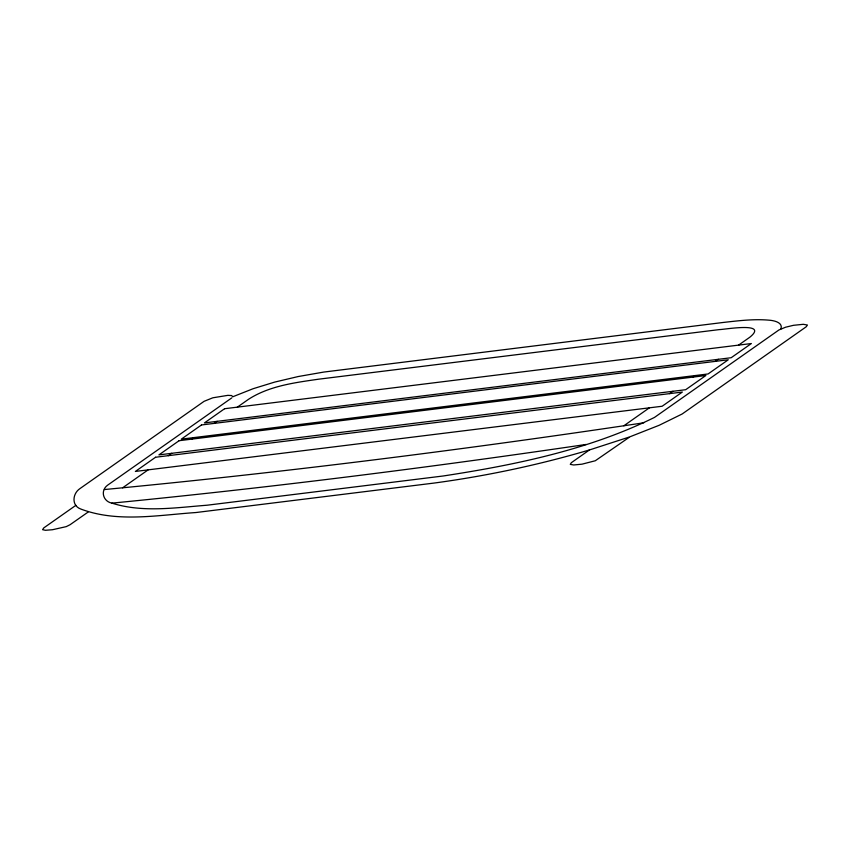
<?xml version="1.0" encoding="UTF-8"?>
<svg xmlns="http://www.w3.org/2000/svg" width="850" height="850" viewBox="0 0 850 850"><rect width="100%" height="100%" fill="white"/><g stroke="black" fill="none" stroke-linecap="round" stroke-linejoin="round"><path stroke-width="1.27" d="M780.927 328.961C783.275 322.405 773.829 320.503 769.133 320.184C753.886 318.814 738.576 320.737 723.435 322.437L323.776 372.066L298.223 376.539L274.667 382.096L253.119 388.716L232.741 396.78L231.71 395.569L227.885 395.346L212.819 397.8L204.106 401.317L80.07 488.516C72.463 493.446 71.272 505.591 80.707 509.001C117.268 522.856 158.004 515.1 195.893 512.539L433.84 483.098C486.455 476.011 538.549 464.982 589.475 449.937L571.359 462.687L570.276 464.376L573.718 464.982L581.995 464.174L595.276 460.764L629.999 436.772L659.186 425.276L682.136 414.003L806.183 326.804L807.436 325.029L803.271 324.307L793.454 325.316L785.57 327.218L778.972 329.938L654.479 417.424C588.551 449.894 515.376 464.908 443.19 475.989L207.06 505.219C175.631 507.62 142.619 512.89 111.934 503.136C102.935 501.479 100.088 490.471 107.727 485.095L231.774 397.896M75.863 505.346L43.764 527.914L42.585 529.678L45.422 530.294L52.519 529.72L66.257 526.628L70.082 524.716L88.23 511.976M122.57 487.836L148.144 469.859M168.321 455.674L171.679 453.316M191.866 439.121L194.066 437.569M214.253 423.385L217.164 421.334M237.352 407.15L248.561 399.266C269.28 385.921 294.536 382.681 318.431 379.217L719.334 329.598C724.497 329.598 769.261 321.491 749.806 337.237L738.597 345.111M623.815 425.797L649.389 407.83M669.566 393.635L672.924 391.287M693.101 377.092L695.311 375.541M715.498 361.356L718.409 359.306M628.872 437.176L589.911 449.809M643.832 422.79C464.631 449.618 284.782 472.409 104.391 489.547M586.16 444.444C428.57 467.617 270.47 487.624 111.934 503.136M155.561 457.247L135.373 471.442L662.15 406.247L682.338 392.052L155.561 457.247M179.095 440.704L158.907 454.899L685.684 389.704L705.872 375.509L179.095 440.704M201.482 424.968L181.305 439.152L708.082 373.957L728.269 359.773L201.482 424.968M224.581 408.723L204.404 422.918L731.181 357.723L751.368 343.538L224.581 408.723"/></g></svg>
